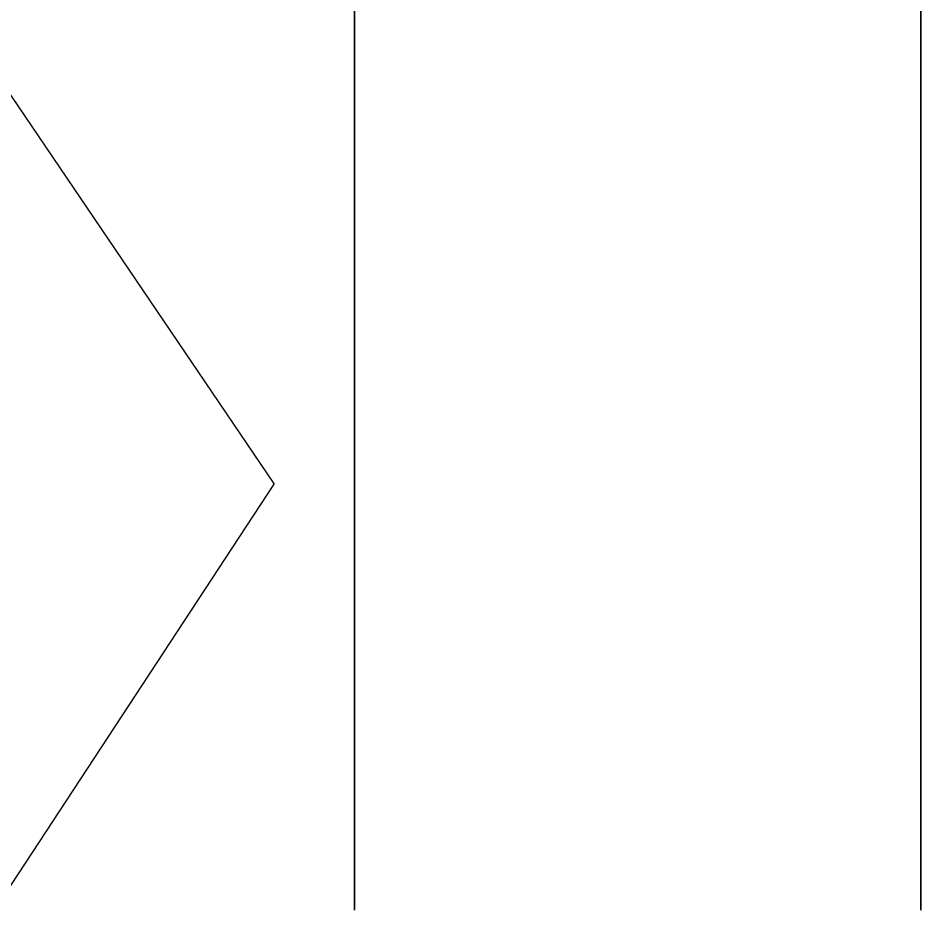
# Model space of a CAD drawing. Header units: millimetres. Extents: x -23600 to 58751, y -29611 to 36794.
# Drawn here: x 9760 to 10405, y 30931 to 31580 of the extents above; entities that cross this region are included whole.
import ezdxf

# ---------------------------------------------------------------- set-up
doc = ezdxf.new("R2010")
doc.units = ezdxf.units.MM
for name, color, linetype, lineweight in [('A-ANNO-DIMS', 211, 'Continuous', 9), ('A-ANNO-DIMS-100', 211, 'Continuous', 9), ('A-GLAZ-IDEN', 152, 'Continuous', 9)]:
    doc.layers.add(name, color=color, linetype=linetype, lineweight=lineweight)
doc.styles.add('Arial', font='arial.ttf', dxfattribs={"height": 250})
doc.dimstyles.new('Diagonal_-_2_5mm_Arial', dxfattribs={"dimscale": 304.8, "dimtxt": 255.06485, "dimasz": 0.984252, "dimexe": 0.787402, "dimexo": 0.492126, "dimgap": 0.574147, "dimtad": 1, "dimdec": 0, "dimzin": 0, "dimdsep": 46, "dimtxsty": 'Arial', "dimblk1": 'OBLIQUE', "dimblk2": 'OBLIQUE', "dimsah": 1, "dimcen": 0.09, "dimdle": 0.787402, "dimazin": 0, "dimtfac": 1, "dimtdec": 4, "dimtix": 1, "dimtmove": 0, "dimatfit": 3, "dimfxl": 1, "dimtvp": 1, "dimtfill": 1, "dimtolj": 1, "dimtzin": 0, "dimarcsym": 2})
doc.dimstyles.new('Diagonal_-_2_5mm_Arial_1', dxfattribs={"dimscale": 304.8, "dimtxt": 255.06485, "dimasz": 0.984252, "dimexe": 0.787402, "dimexo": 0.492126, "dimgap": 0.574147, "dimtad": 1, "dimdec": 0, "dimzin": 0, "dimdsep": 46, "dimtxsty": 'Arial', "dimblk1": 'OBLIQUE', "dimblk2": 'OBLIQUE', "dimsah": 1, "dimcen": 0.09, "dimdle": 0.787402, "dimazin": 0, "dimtfac": 1, "dimtdec": 4, "dimtix": 1, "dimtmove": 1, "dimatfit": 3, "dimfxl": 1, "dimtvp": 1, "dimtfill": 1, "dimtolj": 1, "dimtzin": 0, "dimarcsym": 2})

# ---------------------------------------------------------------- blocks, each defined once
blk = doc.blocks.new('DIMBLOCK9-01 - Entry Level')
at = {"layer": 'A-ANNO-DIMS-100'}
for p, q in [((9085.1, 30942.04), (9085.1, 32975.87)), ((10000.1, 30942.04), (10000.1, 32975.87)), ((9085.1, 32735.87), (10000.1, 32735.87)), ((9085.1, 32735.87), (9085.1, 30942.04)), ((10000.1, 32735.87), (10000.1, 30942.04))]:
    blk.add_line(p, q, dxfattribs=at)
at = {"layer": 'A-ANNO-DIMS-100', "lineweight": 35}
for p, q in [((9085.1, 32735.87), (9235.1, 32885.87)), ((10000.1, 32735.87), (10150.1, 32885.87)), ((9085.1, 32735.87), (8935.1, 32585.87)), ((10000.1, 32735.87), (9850.1, 32585.87))]:
    blk.add_line(p, q, dxfattribs=at)
at = {"layer": 'A-ANNO-DIMS-100', "color": 0, "insert": (9254.18, 33235.43), "char_height": 250, "width": 692.2068, "attachment_point": 1, "line_spacing_factor": 0.941778, "style": 'Arial', "bg_fill": 3, "box_fill_scale": 1.25, "bg_fill_color": 9, "bg_fill_true_color": 13158600, "bg_fill_transparency": 0}
blk.add_mtext('915', dxfattribs=at)
blk = doc.blocks.new('_Oblique')
at = {"color": 0, "linetype": 'ByBlock', "lineweight": -2}
blk.add_line((-0.5, -0.5), (0.5, 0.5), dxfattribs=at)
blk = doc.blocks.new('DIMBLOCK10-01 - Entry Level')
at = {"layer": 'A-ANNO-DIMS-100'}
for p, q in [((10000.1, 30942.04), (10000.1, 32975.87)), ((10405.1, 30942.04), (10405.1, 32975.87)), ((10000.1, 32735.87), (10405.1, 32735.87)), ((10000.1, 32735.87), (10000.1, 30942.04)), ((10405.1, 32735.87), (10405.1, 30942.04))]:
    blk.add_line(p, q, dxfattribs=at)
at = {"layer": 'A-ANNO-DIMS-100', "lineweight": 35}
for p, q in [((10000.1, 32735.87), (10150.1, 32885.87)), ((10405.1, 32735.87), (10555.1, 32885.87)), ((10000.1, 32735.87), (9850.1, 32585.87)), ((10405.1, 32735.87), (10255.1, 32585.87))]:
    blk.add_line(p, q, dxfattribs=at)
at = {"layer": 'A-ANNO-DIMS-100'}
blk.add_ellipse((10520.49, 32735.87), major_axis=(0, 530.86), ratio=0.598819, start_param=1.570796, end_param=3.141593, dxfattribs=at)
at = {"layer": 'A-ANNO-DIMS-100', "color": 0, "insert": (10520.49, 32333.37), "char_height": 250, "width": 692.2068, "attachment_point": 1, "line_spacing_factor": 0.941778, "style": 'Arial', "bg_fill": 3, "box_fill_scale": 1.25, "bg_fill_color": 9, "bg_fill_true_color": 13158600, "bg_fill_transparency": 0}
blk.add_mtext('405', dxfattribs=at)
blk = doc.blocks.new('DIMBLOCK11-01 - Entry Level')
at = {"layer": 'A-ANNO-DIMS-100'}
for p, q in [((10405.1, 30942.04), (10405.1, 32975.87)), ((11320.1, 30942.04), (11320.1, 32975.87)), ((10405.1, 32735.87), (11320.1, 32735.87)), ((10405.1, 32735.87), (10405.1, 30942.04)), ((11320.1, 32735.87), (11320.1, 30942.04))]:
    blk.add_line(p, q, dxfattribs=at)
at = {"layer": 'A-ANNO-DIMS-100', "lineweight": 35}
for p, q in [((10405.1, 32735.87), (10555.1, 32885.87)), ((11320.1, 32735.87), (11470.1, 32885.87)), ((10405.1, 32735.87), (10255.1, 32585.87)), ((11320.1, 32735.87), (11170.1, 32585.87))]:
    blk.add_line(p, q, dxfattribs=at)
at = {"layer": 'A-ANNO-DIMS-100', "color": 0, "insert": (10574.18, 33235.43), "char_height": 250, "width": 692.2068, "attachment_point": 1, "line_spacing_factor": 0.941778, "style": 'Arial', "bg_fill": 3, "box_fill_scale": 1.25, "bg_fill_color": 9, "bg_fill_true_color": 13158600, "bg_fill_transparency": 0}
blk.add_mtext('915', dxfattribs=at)
blk = doc.blocks.new('M_Window Tag - M_Window Tag-3796-01 - Entry Level')
at = {"layer": 'A-GLAZ-IDEN'}
for p in [(2, 3), (2, -3)]:
    blk.add_line(p, (4, 0.0495), dxfattribs=at)

msp = doc.modelspace()

# ---------------------------------------------------------------- dimensions: what is measured, and where the dimension line sits
at = {"layer": 'A-ANNO-DIMS'}
dim = msp.add_linear_dim(base=(10000.1, 32735.87), p1=(9085.1, 30792.04), p2=(10000.1, 30792.04), dimstyle='Diagonal_-_2_5mm_Arial', override={"dimpost": '<>', "dimfxl": 915}, dxfattribs=at)
dim.commit()
dim.dimension.update_dxf_attribs({"geometry": 'DIMBLOCK9-01 - Entry Level', "text_midpoint": (9542.6, 33038.52)})

# ---------------------------------------------------------------- next in the draw order: dimensions: what is measured, and where the dimension line sits
dim = msp.add_linear_dim(base=(10405.1, 32735.87), p1=(10000.1, 30792.04), p2=(10405.1, 30792.04), dimstyle='Diagonal_-_2_5mm_Arial_1', override={"dimpost": '<>', "dimfxl": 405}, dxfattribs=at)
dim.commit()
dim.dimension.update_dxf_attribs({"geometry": 'DIMBLOCK10-01 - Entry Level', "text_midpoint": (10866.59, 32166.71), "dimtype": 160})

# ---------------------------------------------------------------- next in the draw order: block references
at = {"layer": 'A-GLAZ-IDEN', "xscale": 99.99999999999991, "yscale": 99.99999999999991, "zscale": 99.99999999999991}
msp.add_blockref('M_Window Tag - M_Window Tag-3796-01 - Entry Level', (9542.6, 31242.04), dxfattribs=at)

# ---------------------------------------------------------------- next in the draw order: dimensions: what is measured, and where the dimension line sits
at = {"layer": 'A-ANNO-DIMS'}
dim = msp.add_linear_dim(base=(11320.1, 32735.87), p1=(10405.1, 30792.04), p2=(11320.1, 30792.04), dimstyle='Diagonal_-_2_5mm_Arial', override={"dimpost": '<>', "dimfxl": 915}, dxfattribs=at)
dim.commit()
dim.dimension.update_dxf_attribs({"geometry": 'DIMBLOCK11-01 - Entry Level', "text_midpoint": (10862.6, 33038.52)})

doc.saveas('drawing.dxf')
